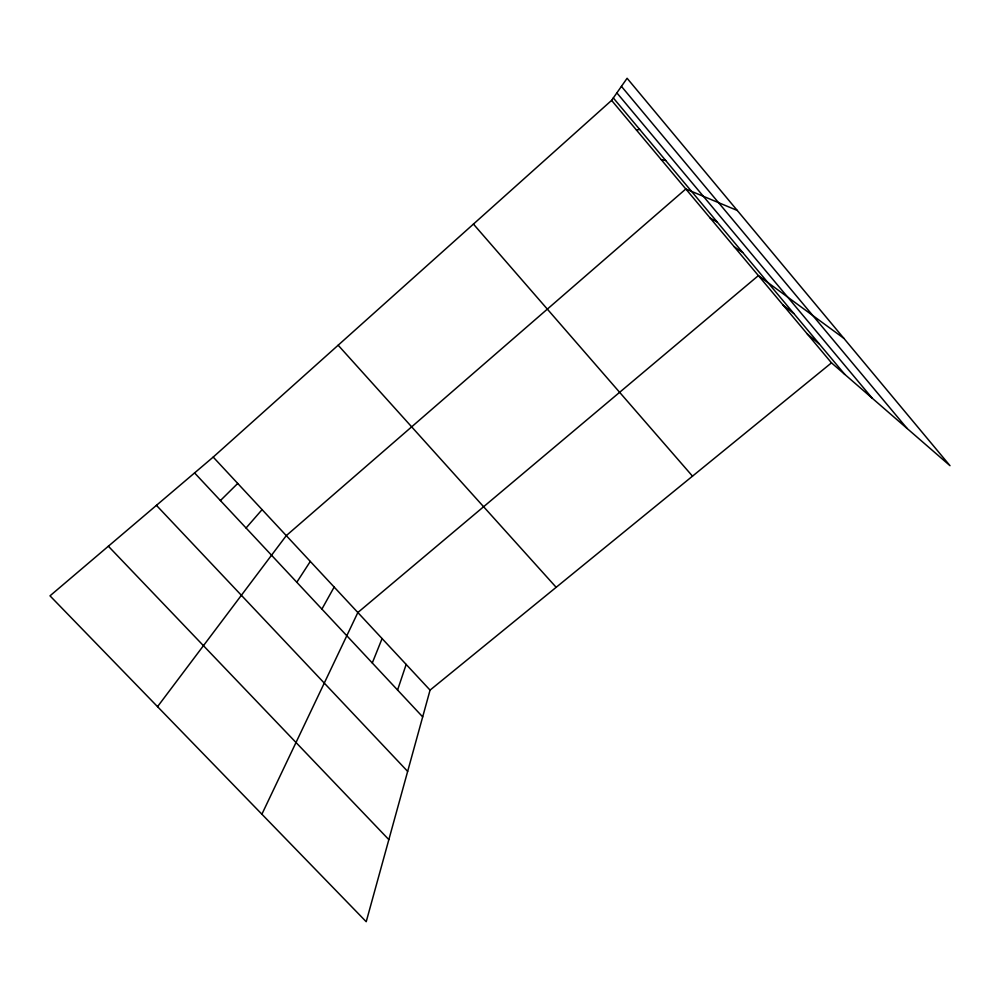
<?xml version="1.0" encoding="UTF-8"?>
<svg xmlns="http://www.w3.org/2000/svg" width="1000" height="1000" viewBox="0 0 1000 1000"><rect width="100%" height="100%" fill="white"/><g stroke="black" fill="none" stroke-linecap="round" stroke-linejoin="round"><path stroke-width="1.5" d="M831.488 362.85L430.062 690.113L366.213 921.725L50 595.837L213.2 457.088L611.6 100.388L627.1 78.275L950 465.688L831.488 362.85L611.6 100.388M397.575 690.025L406.163 664.425M372.287 662.975L382.088 638.575M261.887 814.212L357.85 612.525L758.388 275.6L843.838 338.312M321.9 609.087L334.162 587.062M296.8 582.263L310.3 561.438M157.537 706.663L286.288 535.625L685.812 188.988L737.288 210.475M246.062 528L262.087 509.625M220.413 500.562L237.725 483.45M636.525 130.137L639.6 129.338M661.263 159.675L665.675 160.475M710.188 218.075L717.2 222.025M734.375 246.938L742.675 252.438M782.938 304.9L793.763 313.45M807.3 333.988L819.375 344.038M108.362 546.213L388.837 839.613M156.438 505.35L407.65 771.388M194.575 472.925L422.675 716.875M213.2 457.088L430.062 690.113M338.15 345.213L556.163 587.3M473.438 224.088L692.5 476.163M613.312 97.938L844.788 374.4M621.425 86.363L907.1 428.462M616.862 92.875L872.2 398.175"/></g></svg>
